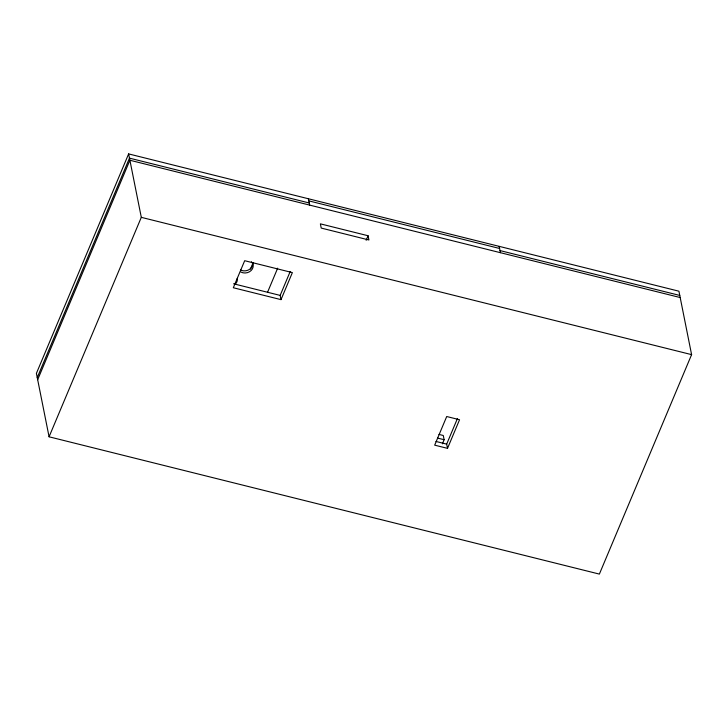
<?xml version="1.0" encoding="UTF-8"?>
<svg xmlns="http://www.w3.org/2000/svg" width="728" height="728" viewBox="0 0 728 728"><rect width="100%" height="100%" fill="white"/><g stroke="black" fill="none" stroke-linecap="round" stroke-linejoin="round"><path stroke-width="1.09" d="M128.629 153.908L36.4 373.364L49.076 436.8L599.371 574.092L691.6 354.636L678.924 291.2L128.629 153.908L141.305 217.344L49.076 436.8M37.246 377.595L129.475 158.14L309.236 202.985M37.665 379.707L129.893 160.251L680.189 297.543M250.459 269.087L253.107 262.799M267.586 292.174L277.677 268.159M281.008 299.636L292.374 272.6L244.681 260.706L233.315 287.742L281.008 299.636L280.162 295.404L290.217 271.489M366.157 240.295L368.068 235.745L320.375 223.851L321.221 228.073L368.914 239.976L368.068 235.745M442.387 443.834L444.126 439.712L443.279 435.49L438.957 434.407M447.52 448.357L459.55 419.728L446.71 416.525L434.68 445.154L447.52 448.357L446.674 444.126L457.421 418.573M308.818 200.873L499.581 248.466M500.009 250.578L679.77 295.431M141.305 217.344L691.6 354.636M233.561 283.784L280.162 295.404M437.646 438.101L444.126 439.712M435.972 441.459L446.674 444.126M499.162 246.355L500.427 252.698M308.39 198.762L309.655 205.105M252.671 262.671A7.853 6.561 -11.3 0 1 249.176 269.588A7.853 6.561 -11.3 0 1 240.495 269.933M251.388 261.789A7.853 6.561 -11.3 0 1 251.16 270.507A7.853 6.561 -11.3 0 1 240.923 272.054M237.237 278.396A7.853 6.561 -11.3 0 1 235.945 283.41"/></g></svg>
